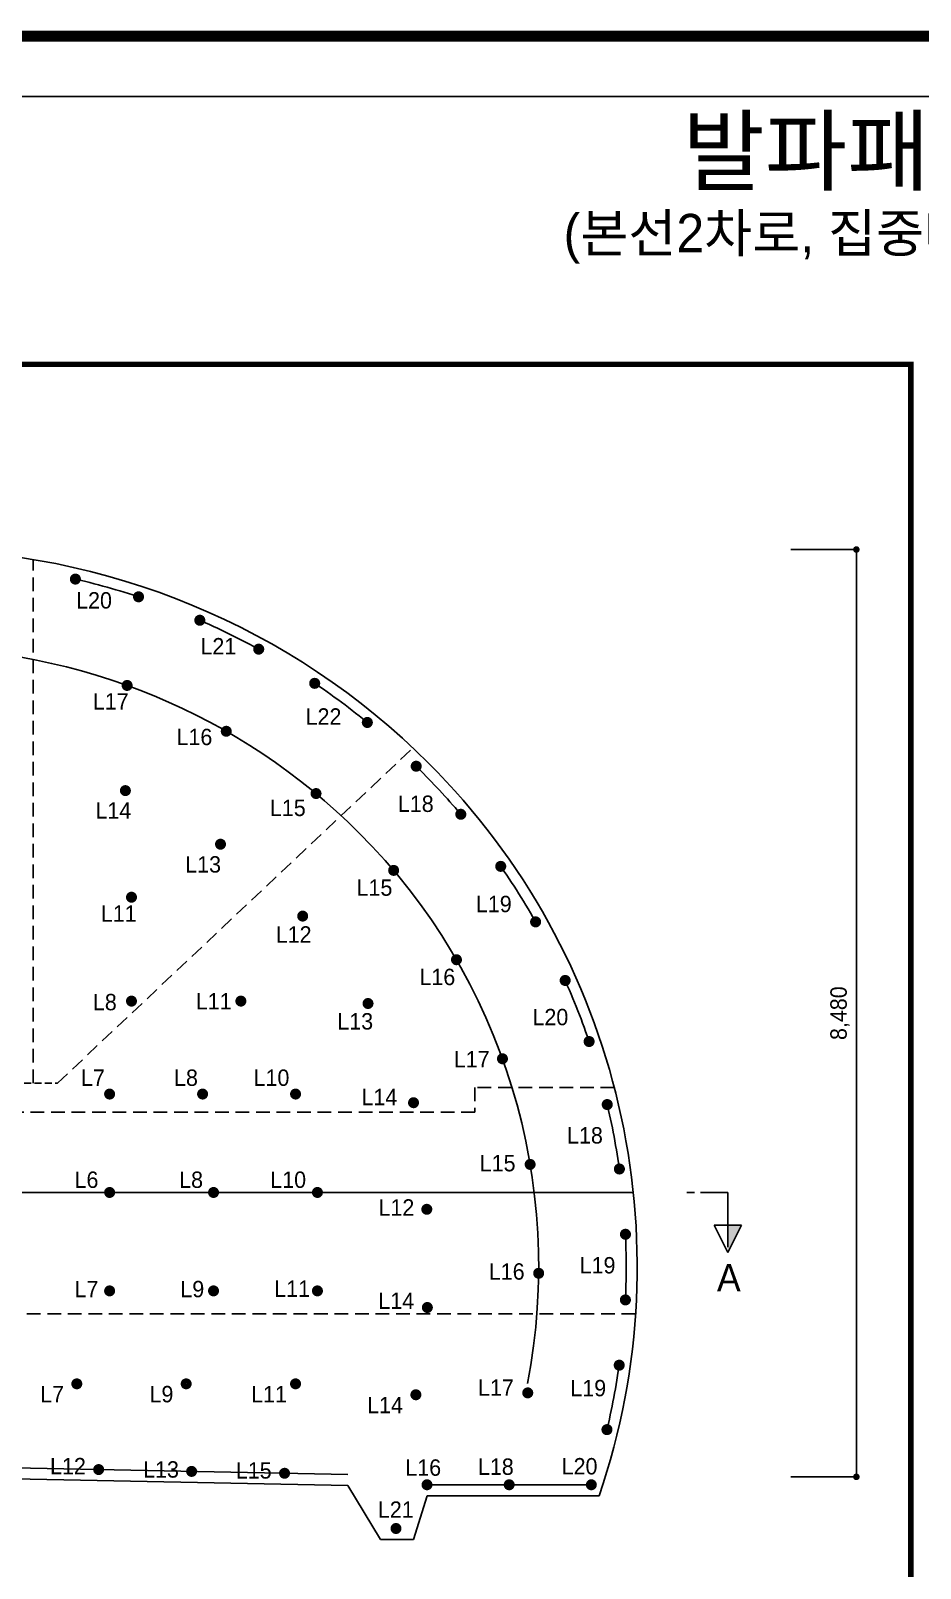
# Model space of a CAD drawing. Extents: x -689 to 317106, y 182884 to 219577.
# Drawn here: x 77631 to 85763, y 197574 to 211634 of the extents above; entities that cross this region are included whole.
import ezdxf
from ezdxf.enums import TextEntityAlignment as Align

# ---------------------------------------------------------------- set-up
doc = ezdxf.new("R2010")
doc.units = 0
doc.header["$LTSCALE"] = 500
doc.header["$MEASUREMENT"] = 0
doc.linetypes.add('HIDDEN', pattern=[0.375, 0.25, -0.125])
doc.layers.get('DEFPOINTS').update_dxf_attribs({"color": 55})
doc.layers.add('0-251', color=7, linetype='Continuous', true_color=0x6e6e6e)
for name, color, linetype in [('A-DIM01', 1, 'Continuous'), ('A-TEXT02', 6, 'Continuous'), ('A-TEXT03', 7, 'Continuous'), ('CS-EXCV', 3, 'CFZ008'), ('CUT-BOD-LIN', 6, 'HIDDEN'), ('CX-BORD-LIN1', 7, 'Continuous'), ('CZ-TEX0', 7, 'Continuous'), ('CZ-TEX1', 7, 'Continuous'), ('CZ-TEX2', 7, 'Continuous'), ('CZ-TEX3', 7, 'Continuous'), ('TU-HOLE-LIN1', 1, 'Continuous'), ('발파공(바닥)', 5, 'Continuous'), ('발파공(외곽)', 6, 'Continuous'), ('발파공(전열)', 2, 'Continuous'), ('발파공(확대)', 7, 'Continuous')]:
    doc.layers.add(name, color=color, linetype=linetype)
doc.styles.add('STYLE1', font='')
doc.styles.add('TB_BTXT', font='')
doc.styles.add('TB_TEXT', font='')
doc.styles.add('돋움체', font='')
doc.styles.get('STYLE1').set_extended_font_data('Dotum')
doc.styles.get('TB_BTXT').set_extended_font_data('Dotum')
doc.styles.get('TB_TEXT').set_extended_font_data('Dotum')
doc.styles.get('돋움체').set_extended_font_data('Dotum')
doc.linetypes.add('CFZ008', pattern='A,0.9,-0.2,[106,KHCLINE.shx,S=0.00606,R=180,X=0,Y=0],0.9', length=2)
doc.linetypes.add('E-DIGLN01', pattern='A,0.9,-0.2,[19,kscals.shx,S=0.1,R=180,X=0,Y=0],0.9', length=2)
doc.dimstyles.new('D_50', dxfattribs={"dimscale": 50, "dimtxt": 3, "dimasz": 1.2, "dimexe": 0, "dimexo": 0, "dimgap": 1.2, "dimtad": 1, "dimdec": 0, "dimrnd": 0.0005, "dimdsep": 46, "dimlunit": 6, "dimtxsty": '돋움체', "dimblk": 'DOT', "dimcen": 0.09, "dimclrd": 1, "dimclre": 1, "dimclrt": 1, "dimaunit": 1, "dimadec": 0, "dimazin": 0, "dimtfac": 1, "dimtdec": 0, "dimtix": 1, "dimtmove": 2, "dimatfit": 0, "dimfxl": 1, "dimtvp": 2, "dimtolj": 1, "dimtzin": 0, "dimlwd": -1, "dimlwe": -1, "dimarcsym": 0})

# ---------------------------------------------------------------- blocks, each defined once
blk = doc.blocks.new('_Dot')
at = {"color": 0, "linetype": 'ByBlock', "lineweight": -2}
blk.add_line((-0.5, 0), (-1, 0), dxfattribs=at)
at = {"color": 0, "linetype": 'ByBlock', "const_width": 0.5}
blk.add_lwpolyline([(-0.25, 0, 1), (0.25, 0, 1)], format="xyb", close=True, dxfattribs=at)
blk = doc.blocks.new('*D532')
at = {"layer": 'A-DIM01', "color": 1, "ltscale": 10, "transparency": 16777216}
for p, q in [((84579, 206890), (85179, 206890)), ((85179, 206830), (85179, 198470)), ((84579, 198410), (85179, 198410))]:
    blk.add_line(p, q, dxfattribs=at)
at = {"layer": 'DEFPOINTS', "color": 0, "ltscale": 10, "transparency": 16777216}
for p in [(84579, 206890), (84579, 198410), (85179, 198410)]:
    blk.add_point(p, dxfattribs=at)
at = {"layer": 'A-DIM01', "color": 1, "ltscale": 10, "transparency": 16777216, "xscale": 60, "yscale": 60, "zscale": 60}
for p, rotation in [((85179, 206890), 90), ((85179, 198410), 270)]:
    blk.add_blockref('_Dot', p, dxfattribs=dict(at, rotation=rotation))
at = {"layer": 'A-DIM01', "color": 1, "ltscale": 10, "transparency": 16777216, "insert": (85030, 202650), "char_height": 150, "attachment_point": 5, "rotation": 90, "style": '돋움체'}
blk.add_mtext('\\A1;8,480', dxfattribs=at)
blk = doc.blocks.new('A$C0F813D77')
at = {"layer": 'A-DIM01'}
for p, q in [((6, 9.98), (6, 4.98)), ((11, 7.48), (6, 9.98)), ((0, 7.48), (10, 7.48)), ((0, 7.48), (0, 2.48)), ((11, 7.48), (6, 4.98)), ((0, 1.43), (0, 0))]:
    blk.add_line(p, q, dxfattribs=at)
blk.add_solid([(6, 7.48), (6, 9.98), (11, 7.48)], dxfattribs=at)
blk = doc.blocks.new('bb')
at = {"layer": '발파공(바닥)', "const_width": 50}
blk.add_lwpolyline([(-14, 21, -1), (14, -21, -1)], format="xyb", close=True, dxfattribs=at)
blk = doc.blocks.new('sb')
at = {"layer": '발파공(확대)', "color": 0, "const_width": 50, "flags": 128}
blk.add_lwpolyline([(14, 21, 1), (-14, -21, 1)], format="xyb", close=True, dxfattribs=at)
blk = doc.blocks.new('jb')
at = {"layer": '발파공(전열)', "const_width": 50, "flags": 128}
blk.add_lwpolyline([(14, 21, 1), (-14, -21, 1)], format="xyb", close=True, dxfattribs=at)
blk = doc.blocks.new('cb')
at = {"layer": '발파공(외곽)', "lineweight": 0, "const_width": 50}
blk.add_lwpolyline([(-17, 19, 1), (17, -19, 1)], format="xyb", close=True, dxfattribs=at)
blk = doc.blocks.new('CXBLKA1')
at = {"layer": 'CX-BORD-LIN1', "color": 7, "const_width": 2}
blk.add_lwpolyline([(821, 20), (25, 20), (25, 574), (821, 574)], close=True, dxfattribs=at)
at = {"layer": 'CZ-TEX0', "color": 7, "style": 'TB_BTXT'}
blk.add_attdef('UD_TITLE', text='', height=10, dxfattribs=at).set_placement((423, 553), align=Align.MIDDLE_CENTER)
at = {"layer": 'CZ-TEX1', "color": 7, "style": 'TB_BTXT'}
blk.add_attdef('PI_CNAME', text='', height=5, dxfattribs=at).set_placement((40, 552), align=Align.BOTTOM_LEFT)
blk.add_attdef('UD_SUBTITLE', text='', height=7, dxfattribs=at).set_placement((423, 538), align=Align.MIDDLE_CENTER)
at = {"layer": 'CZ-TEX2', "color": 7}
for tag, height, style, p in [('UD_CDNAME', 4, 'TB_BTXT', (42, 544)), ('DA_STDNAME', 3, 'TB_TEXT', (783.49, 13.5))]:
    blk.add_attdef(tag, text='', height=height, dxfattribs=dict(at, style=style)).set_placement(p, align=Align.BOTTOM_LEFT)
at = {"layer": 'CZ-TEX2', "color": 7, "style": 'TB_TEXT'}
for tag, height, p in [('DC_RNUM4', 3, (320, 52)), ('DC_RDATE4', 3.5, (353, 52.5)), ('DC_RAPP4', 3.5, (501.56, 52.5)), ('DC_RCHK4', 3.5, (542.36, 52.5)), ('DC_RDGN4', 3.5, (582.36, 52.5)), ('PI_TITLE', 4.5, (243, 50)), ('UD_CDIST', 4.5, (676, 50)), ('FI_NAME', 4.5, (780, 51)), ('DC_RNUM3', 3, (320, 45)), ('DC_RDATE3', 3.5, (353, 45.4)), ('DC_RAPP3', 3.5, (501.56, 45.4)), ('DC_RCHK3', 3.5, (542.36, 45.4)), ('DC_RDGN3', 3.5, (582.36, 45.4)), ('DI_TITLE', 4.5, (780, 44)), ('PI_CDNAME', 4.5, (243, 38)), ('DC_RNUM2', 3, (320, 38)), ('DC_RDATE2', 3.5, (353, 38.5)), ('DC_RAPP2', 3.5, (501.56, 38.5)), ('DC_RCHK2', 3.5, (542.36, 38.5)), ('DC_RDGN2', 3.5, (582.36, 38.5)), ('DA_HSCALE', 4.5, (658.5, 38)), ('DA_VSCALE', 4.5, (693, 38)), ('DI_SUBTITLE', 3.5, (780, 37)), ('DC_RNUM1', 3, (320, 31)), ('DC_RDATE1', 3.5, (353, 31.5)), ('DC_RAPP1', 3.5, (501.56, 31.5)), ('DC_RCHK1', 3.5, (542.36, 31.5)), ('DC_RDGN1', 3.5, (582.36, 31.5)), ('PA_CCLASS', 4.5, (204, 26.5)), ('PI_STAGE', 4.5, (283, 26.5)), ('DI_DRWNO', 4.5, (676, 26.5)), ('DA_PAGENO', 4.5, (780, 26.5))]:
    blk.add_attdef(tag, text='', height=height, dxfattribs=at).set_placement(p, align=Align.MIDDLE_CENTER)
for tag, p in [('DC_RDES4', (377, 52.5)), ('DC_RDES3', (377, 45.4)), ('DC_RDES2', (377, 38.5)), ('DC_RDES1', (377.03, 31.5))]:
    blk.add_attdef(tag, text='', height=3.5, dxfattribs=at).set_placement(p, align=Align.MIDDLE_LEFT)
at = {"layer": 'CZ-TEX3', "color": 7, "style": 'TB_TEXT', "flags": 1}
for tag, p in [('PI_ID', (24, 16)), ('PI_CCODE', (31, 16)), ('PA_DSDATE', (47, 16)), ('PA_DEDATE', (64, 16)), ('PA_CSDATE', (81, 16)), ('PA_CEDATE', (98, 16)), ('PA_CFDATE', (114, 16)), ('EI_ENAME', (132, 16)), ('EI_DEPT', (146, 16)), ('EI_PERSON', (158, 16)), ('EI_EMAIL', (174, 16)), ('CI_CATEG', (189, 16)), ('CI_ROLE', (204, 16)), ('CI_ONAME', (216, 16)), ('CI_ADDR', (232, 16)), ('CI_TEL', (246, 16)), ('CI_FAX', (257, 16)), ('CI_HPADDR', (270, 16)), ('CI_CODE', (287, 16)), ('CI_DEPT', (300, 16)), ('CI_PERSON', (312, 16)), ('CI_EMAIL', (329, 16)), ('CI_PROLE', (342, 16)), ('DI_MANCODE', (357, 16)), ('DI_CATEG', (377, 16)), ('DI_LDATE', (392, 16)), ('DI_PCLASS', (407, 16)), ('DI_MMCLASS', (424, 16)), ('DI_MSCLASS', (443, 16)), ('DI_ECLASS', (462, 16)), ('DI_FNAME', (478, 16)), ('DC_ONAME', (493, 16)), ('DC_NNAME', (510, 16)), ('FI_CODE', (529, 16)), ('FI_CLASS', (545, 16)), ('FI_ICODE1', (563, 16)), ('FI_ICODE2', (581, 16)), ('------------', (597, 16))]:
    blk.add_attdef(tag, p, '', height=2, dxfattribs=at)

msp = doc.modelspace()

# ---------------------------------------------------------------- linework, layer by layer
at = {"layer": '0-251', "const_width": 50}
msp.add_lwpolyline([(85676.58188, 186134.30698), (67426.58188, 186134.30698), (67426.58188, 208584.30698), (85676.58188, 208584.30698), (85676.58188, 186134.30698)], dxfattribs=at)
at = {"layer": 'CS-EXCV', "linetype": 'E-DIGLN01'}
for p, q in [((72174.58188, 198497.90301), (80528.58188, 198330.82301)), ((80528.58188, 198330.82301), (80828.58188, 197837.32301)), ((81128.58188, 197837.32301), (81253.58188, 198237.32301)), ((81253.58188, 198237.32301), (82828.00881, 198237.32301)), ((80828.58188, 197837.32301), (81128.58188, 197837.32301))]:
    msp.add_line(p, q, dxfattribs=at)
at = {"layer": 'CS-EXCV', "linetype": 'E-DIGLN01', "flags": 128}
msp.add_lwpolyline([(82828.00881, 198237.32301, 0.2857234277), (81267.98411, 204936.76524, 0.4142135624), (71835.17965, 204936.76524, 0.2781362587), (70218.66644, 198411.40301, 0.2781362587)], format="xyb", dxfattribs=at)
at = {"layer": 'CUT-BOD-LIN'}
for p, q in [((77651.58188, 202010.36301), (77651.58188, 206799.03309)), ((77875.17404, 202010.36301), (81125.01455, 205075.52661)), ((82965.54412, 201970.47977), (81691.13425, 201970.47977)), ((81691.13425, 201970.47977), (81691.13425, 201744.47778)), ((81691.13425, 201744.47778), (77551.58188, 201744.47778)), ((83157.70017, 199900.37377), (77551.58188, 199900.37377))]:
    msp.add_line(p, q, dxfattribs=at)
at = {"layer": 'CUT-BOD-LIN', "ltscale": 0.5}
msp.add_line((75227.98973, 202010.36301), (77875.17404, 202010.36301), dxfattribs=at)
at = {"layer": 'DEFPOINTS'}
for p, q in [((67426.58188, 208584.30698), (85676.58188, 208584.30698)), ((69974.964, 201010.36301), (83128.19976, 201010.36301)), ((76551.58188, 198510.36301), (80528.58188, 198430.82301)), ((81253.58188, 198337.32301), (82755.97311, 198337.32301))]:
    msp.add_line(p, q, dxfattribs=at)
for points in [[(67426.58188, 211034.30698), (105476.58188, 211034.30698), (105476.58188, 186134.30698), (67426.58188, 186134.30698)], [(67426.58188, 208584.30698), (85676.58188, 208584.30698), (85676.58188, 196184.30698), (67426.58188, 196184.30698)]]:
    msp.add_lwpolyline(points, close=True, dxfattribs=at)
msp.add_lwpolyline([(76551.58188, 205990.36301, -0.1989123674), (80631.58801, 204300.36913, -0.2493238685), (82171.66413, 199263.14737, -0.2493238685)], format="xyb", dxfattribs=at)
at = {"layer": 'TU-HOLE-LIN1'}
for points in [[(78639.72465, 206449.69361, 0.0247386838), (78014.22241, 206625.48461, 0.0247386838)], [(79736.45239, 205966.79667, 0.0247386838), (79153.28441, 206253.2764, 0.0247386838)], [(80727.2265, 205292.72853, 0.0247386838), (80205.7935, 205680.36644, 0.0247386838)], [(81578.63337, 204449.51094, 0.0220368767), (81197.27344, 204866.05456, 0.0032369195), (81136.73501, 204925.81419, 0.0032369195)], [(82258.83153, 203463.03754, 0.0253564475), (81913.29043, 204013.25519, 0.0253564475)], [(82743.54675, 202367.2043, 0.0253564475), (82506.44727, 202972.11914, 0.0253564475)], [(83015.84093, 201200.30448, 0.0253564475), (82895.46837, 201838.77811)], [(83066.19891, 200003.1147, 0.0253564475), (83066.75962, 200652.83603, 0.0253564475)], [(82892.80911, 198817.25699, 0.0253650044), (83014.33536, 199455.73494, 0.0253650044)]]:
    msp.add_lwpolyline(points, format="xyb", dxfattribs=at)

# ---------------------------------------------------------------- block references
ref = msp.add_blockref('CXBLKA1', (64801.58188, 182884.30698), dxfattribs=dict(xscale=50, yscale=50, zscale=50))
ref.add_attrib('UD_TITLE', '발파패턴도(2)', dxfattribs={"layer": 'CZ-TEX0', "height": 600, "style": 'TB_BTXT'}).set_placement((85951.58188, 210534.30698), align=Align.MIDDLE_CENTER)
ref.add_attrib('UD_SUBTITLE', '(본선2차로, 집중배연, 산악구간, B)', dxfattribs={"layer": 'CZ-TEX1', "height": 350, "style": 'TB_BTXT'}).set_placement((85951.58188, 209784.30698), align=Align.MIDDLE_CENTER)
at = {"layer": 'A-TEXT02', "color": 0, "xscale": 50, "yscale": 50, "zscale": 50, "rotation": 270}
msp.add_blockref('A$C0F813D77', (83629.05166, 201010.36301), dxfattribs=at)
at = {"layer": '발파공(바닥)'}
for p, rotation in [((78251.24198, 198476.36981), 358.8542371618202), ((79101.07204, 198459.3732), 358.8542371618202), ((79950.90209, 198442.3766), 358.8542371618202), ((81253.58188, 198337.32301), 358.8542371618243), ((82004.7775, 198337.32301), 358.8542371618243), ((82755.97311, 198337.32301), 358.8542371618243)]:
    msp.add_blockref('bb', p, dxfattribs=dict(at, rotation=rotation))
msp.add_blockref('bb', (80969.941, 197937.32301), dxfattribs=at)
at = {"layer": '발파공(외곽)', "xscale": -1}
for p, rotation in [((78038.58438, 206619.87264), 346.9187718006698), ((78616.00588, 206457.59425), 341.686280520936), ((79176.22182, 206243.3328), 336.4537892412023), ((79714.56319, 205978.87403), 331.2212979614686), ((80226.54327, 205666.42202), 325.9888066817348), ((80707.89507, 205308.58084), 320.7563154020012), ((81154.60685, 204908.33284), 315.5238241222674), ((81562.54294, 204468.64463), 310.1737998089464), ((81927.6021, 203992.757), 304.810700322543), ((82246.58332, 203484.8316), 299.4476008361395), ((82516.69384, 202949.31547), 294.0845013497361), ((82735.56877, 202390.89717), 288.7214018633327), ((82901.29179, 201814.46581), 283.3583023769293), ((83012.41196, 201225.06821), 277.9952028905258), ((83067.95639, 200627.86469), 272.6321034041224), ((83067.43878, 200028.08393), 267.2690039177189), ((83010.86365, 199430.97717), 261.9059044313155), ((82898.67532, 198841.559), 261.9059044313155)]:
    msp.add_blockref('cb', p, dxfattribs=dict(at, rotation=rotation))
at = {"layer": '발파공(전열)', "xscale": -1}
for p, rotation in [((78511.7732, 205647.1991), 160.1401110873216), ((79418.23314, 205227.87841), 150.2101666309825), ((80238.80441, 204658.52592), 140.2802221746432), ((80948.49806, 203955.83866), 130.2176653181156), ((81522.90048, 203138.88284), 120.0045138897578), ((81943.3465, 202233.02407), 109.7913624613999), ((82196.51212, 201266.96915), 99.57821103304192), ((82274.3745, 200271.33246), 89.36505960468399), ((82174.46616, 199177.66588), 79.15190817632613)]:
    msp.add_blockref('jb', p, dxfattribs=dict(at, rotation=rotation))
at = {"layer": '발파공(확대)', "xscale": -1}
for p, rotation in [((78495.83536, 204685.42498), 156.469905744115), ((79365.41146, 204195.19169), 144.7048586161727), ((78551.58188, 203710.36301), 100.0524006794383), ((80116.68402, 203537.87792), 132.8698263158577), ((78551.58188, 202760.36301), 100.0524006794383), ((79551.58188, 202760.36301), 100.0524006794383), ((80714.40838, 202738.51894), 120.7051172897249), ((78351.58188, 201910.36301), 100.0524006794162), ((79201.58188, 201910.36301), 100.0524006794162), ((80051.58188, 201910.36301), 100.0524006794162), ((81130.26826, 201831.15476), 108.540408263592), ((78351.58188, 201010.36301), 100.0524006794162), ((79301.58188, 201010.36301), 100.0524006794162), ((80251.58188, 201010.36301), 100.0524006794162), ((81251.58812, 200856.53352), 96.37569923745933), ((78351.58188, 200110.36301), 100.0524006794162), ((79301.58188, 200110.36301), 100.0524006794162), ((80251.58188, 200110.36301), 100.0524006794162), ((81256.69832, 199958.42377), 84.21099021132656), ((78051.58188, 199260.36301), 100.0524006794162), ((79051.58188, 199260.36301), 100.0524006794162), ((80051.58188, 199260.36301), 100.0524006794162), ((81151.58188, 199160.36301), 100.0524006794162)]:
    msp.add_blockref('sb', p, dxfattribs=dict(at, rotation=rotation))

# ---------------------------------------------------------------- texts
at = {"layer": 'A-TEXT03', "style": '돋움체'}
msp.add_text('A', height=250, dxfattribs=at).set_placement((84013.13684, 200230.36301), align=Align.MIDDLE)
at = {"layer": 'CZ-TEX2', "style": 'STYLE1'}
for s, p in [('L20', (78045.44375, 206350.46518, 0)), ('L21', (79181.98853, 205930.67116, 0)), ('L17', (78198.31797, 205426.47289, 0)), ('L22', (80143.63579, 205288.02094, 0)), ('L16', (78963.11286, 205101.06292, 0)), ('L15', (79817.20381, 204452.60583, 0)), ('L18', (80987.21688, 204490.19502, 0)), ('L14', (78222.16493, 204429.107, 0)), ('L13', (79042.92641, 203935.63769, 0)), ('L15', (80609.61405, 203723.51237, 0)), ('L11', (78271.34766, 203485.9842, 0)), ('L19', (81700.49709, 203573.68708, 0)), ('L12', (79870.44246, 203294.88096, 0)), ('L16', (81184.22028, 202906.55655, 0)), ('L8', (78198.7659, 202676.39127, 0)), ('L11', (79139.48909, 202684.09873, 0)), ('L13', (80433.53018, 202500.58174, 0)), ('L20', (82217.64303, 202539.34182, 0)), ('L17', (81498.60529, 202153.79178, 0)), ('L7', (78089.83841, 201984.93268, 0)), ('L8', (78940.65363, 201984.93268, 0)), ('L10', (79667.75961, 201984.93268, 0)), ('L14', (80654.25178, 201808.21323, 0)), ('L18', (82533.78772, 201457.66704, 0)), ('L15', (81735.50431, 201203.56878, 0)), ('L6', (78031.04624, 201051.9981, 0)), ('L8', (78987.48785, 201051.9981, 0)), ('L10', (79820.42162, 201051.9981, 0)), ('L12', (80810.02669, 200798.16862, 0)), ('L16', (81818.60978, 200212.96756, 0)), ('L19', (82648.97902, 200269.60335, 0)), ('L7', (78030.84244, 200051.9981, 0)), ('L11', (79856.67829, 200055.63449, 0)), ('L14', (80808.87478, 199945.36993, 0)), ('L7', (77716.49365, 199091.23715, 0)), ('L9', (78716.49365, 199091.23715, 0)), ('L11', (79645.40708, 199091.23715, 0)), ('L17', (81719.94816, 199150.73389, 0)), ('L19', (82563.92788, 199146.43513, 0)), ('L14', (80706.27664, 198991.23715, 0)), ('L12', (77807.15957, 198433.0744, 0)), ('L13', (78657.80484, 198402.52667, 0)), ('L15', (79505.80065, 198393.58973, 0)), ('L16', (81055.0988, 198419.54771, 0)), ('L18', (81719.2004, 198427.73121, 0)), ('L20', (82484.627, 198431.74127, 0)), ('L21', (80804.61694, 198035.00671, 0))]:
    msp.add_text(s, height=150, dxfattribs=at).set_placement(p)
msp.add_text('L9', height=150, dxfattribs=at).set_placement((79107.60972, 200051.9981, 0), align=Align.CENTER)

# ---------------------------------------------------------------- dimensions: what is measured, and where the dimension line sits
at = {"layer": 'A-DIM01', "ltscale": 10}
dim = msp.add_linear_dim(base=(85179.27684, 198410.36301), p1=(84579.27684, 206890.36301), p2=(84579.27684, 198410.36301), angle=90, dimstyle='D_50', dxfattribs=at)
dim.commit()
dim.dimension.update_dxf_attribs({"geometry": '*D532', "text_midpoint": (85029.7246, 202650.36301)})

doc.saveas('drawing.dxf')
